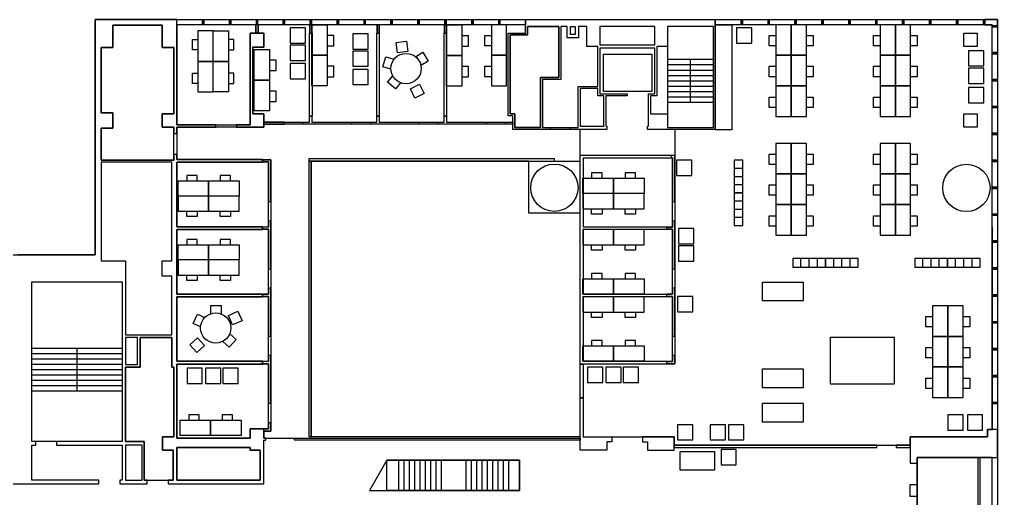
# Model space of a CAD drawing. Extents: x -199 to 9291, y -8332 to -2424.
# Drawn here: x 4863 to 9291, y -4594 to -2424 of the extents above; entities that cross this region are included whole.
import ezdxf

# ---------------------------------------------------------------- set-up
doc = ezdxf.new("R2010")
doc.units = 0
for name, color, linetype in [('0_VOID', 7, 'CONTINUOUS'), ('CHAIR', 142, 'CONTINUOUS'), ('ELEVATORS', 2, 'CONTINUOUS'), ('ENTRANCE', 30, 'CONTINUOUS'), ('FLOOR', 3, 'CONTINUOUS'), ('FURNITURE', 2, 'CONTINUOUS'), ('OFFICES', 1, 'CONTINUOUS'), ('STAIRS', 2, 'CONTINUOUS'), ('WALLS', 6, 'CONTINUOUS')]:
    doc.layers.add(name, color=color, linetype=linetype)

msp = doc.modelspace()

# ---------------------------------------------------------------- linework, layer by layer
at = {"layer": '0_VOID'}
for points in [[(5561.4, -2911.6), (5508.6, -2911.6), (5508.6, -2850.6), (5561.4, -2850.6), (5561.4, -2550.7), (5508.6, -2550.7), (5508.6, -2449.1), (5285.1, -2449.1), (5285.1, -2550.7), (5232.3, -2550.7), (5232.3, -2845.8), (5285.1, -2845.8), (5285.1, -2916.5), (5232.3, -2916.5), (5232.3, -3060.3), (5561.4, -3060.3), (5561.4, -3036), (5561.4, -2940)], [(7304.9, -2454.8), (7163.5, -2454.8), (7163.5, -2493.8), (7084.6, -2493.8), (7084.6, -2850.6), (7105, -2850.6), (7105, -2913.2), (7221.2, -2913.2), (7221.2, -2686.4), (7304.9, -2686.4)], [(7391.9, -2727.1), (7481.3, -2727.1), (7481.3, -2545.8), (7431.7, -2545.8), (7431.7, -2454.8), (7393.5, -2454.8), (7393.5, -2506.8), (7342.3, -2506.8), (7342.3, -2454.8), (7313.8, -2454.8), (7313.8, -2695.4), (7230.1, -2695.4), (7230.1, -2913.2), (7265.9, -2913.2), (7356.9, -2913.2), (7391.9, -2913.2)], [(7738.9, -2454.8), (7490.2, -2454.8), (7490.2, -2538.5), (7738.9, -2538.5)], [(8004.7, -2454.8), (7797.5, -2454.8), (7797.5, -2545.8), (7747.9, -2545.8), (7747.9, -2770.2), (7720.2, -2770.2), (7720.2, -2850.6), (7797.5, -2850.6), (7797.5, -2913.2), (8004.7, -2913.2)], [(7508.9, -2770.2), (7481.3, -2770.2), (7481.3, -2736), (7400.8, -2736), (7400.8, -2906.7), (7508.9, -2906.7)], [(5508.6, -3516.3), (5553.3, -3516.3), (5553.3, -3069.3), (5232.3, -3069.3), (5232.3, -3516.3), (5343.6, -3516.3), (5343.6, -3852.8), (5553.3, -3852.8), (5553.3, -3587), (5508.6, -3587)], [(7400.8, -3301.3), (7169.7, -3301.3), (7169.7, -3065.2), (6183.2, -3065.2), (6183.2, -4312.9), (7400.8, -4312.9), (7400.8, -4138.1), (7400.8, -4138.1), (7400.8, -3985.3)], [(5397.3, -3865), (5343.6, -3865), (5343.6, -3986.9), (5397.3, -3986.9)], [(5558.2, -4374.6), (5511.1, -4374.6), (5511.1, -4313.7), (5561.4, -4313.7), (5561.4, -3998.3), (5553.3, -3998.3), (5553.3, -3865), (5409.5, -3865), (5409.5, -3998.3), (5343.6, -3998.3), (5343.6, -4335.6), (5427.3, -4335.6), (5427.3, -4510.4), (5441.2, -4510.4), (5535.4, -4510.4), (5558.2, -4510.4)], [(5418.4, -4352.7), (5343.6, -4352.7), (5343.6, -4360), (5343.6, -4510.4), (5418.4, -4510.4)], [(5952.4, -4374.6), (5907.7, -4374.6), (5907.7, -4363.3), (5575.3, -4363.3), (5575.3, -4510.4), (5952.4, -4510.4)]]:
    msp.add_lwpolyline(points, close=True, dxfattribs=at)
at = {"layer": 'CHAIR'}
for points in [[(6157.5, -2530.6), (6157.5, -2461.4), (6088.3, -2461.4), (6088.3, -2530.6), (6157.5, -2530.6)], [(6157.5, -2530.6), (6157.5, -2461.4), (6088.3, -2461.4), (6088.3, -2530.6), (6157.5, -2530.6)], [(5646.2, -2561.5), (5646.2, -2514.5), (5670.4, -2514.5)], [(5833.1, -2561.5), (5833.1, -2514.5), (5808.8, -2514.5)], [(6256.1, -2542.9), (6286.4, -2542.9), (6286.4, -2495.9), (6256.1, -2495.9)], [(6441.3, -2557.5), (6441.3, -2488.3), (6372.1, -2488.3), (6372.1, -2557.5), (6441.3, -2557.5)], [(6441.3, -2557.5), (6441.3, -2488.3), (6372.1, -2488.3), (6372.1, -2557.5), (6441.3, -2557.5)], [(6621.4, -2568.9), (6574.8, -2574.9), (6568.8, -2528.3), (6615.4, -2522.3), (6621.4, -2568.9)], [(6865.7, -2544), (6896, -2544), (6896, -2497), (6865.7, -2497)], [(6999.4, -2542.9), (6969.1, -2542.9), (6969.1, -2495.9), (6999.4, -2495.9)], [(8287.1, -2542.9), (8256.8, -2542.9), (8256.8, -2495.9), (8287.1, -2495.9)], [(8425.5, -2495.9), (8455.8, -2495.9), (8455.8, -2542.9)], [(8759.1, -2542.9), (8728.8, -2542.9), (8728.8, -2495.9), (8759.1, -2495.9)], [(8897.5, -2495.9), (8927.8, -2495.9), (8927.8, -2542.9)], [(5670.4, -2561.5), (5646.2, -2561.5)], [(5808.8, -2561.5), (5833.1, -2561.5)], [(6157.5, -2608.9), (6157.5, -2539.7), (6088.3, -2539.7), (6088.3, -2608.9), (6157.5, -2608.9)], [(6157.5, -2608.9), (6157.5, -2539.7), (6088.3, -2539.7), (6088.3, -2608.9), (6157.5, -2608.9)], [(6441.3, -2635.8), (6441.3, -2566.6), (6372.1, -2566.6), (6372.1, -2635.8), (6441.3, -2635.8)], [(6441.3, -2635.8), (6441.3, -2566.6), (6372.1, -2566.6), (6372.1, -2635.8), (6441.3, -2635.8)], [(8455.8, -2542.9), (8425.5, -2542.9)], [(8927.8, -2542.9), (8897.5, -2542.9)], [(9228.5, -2634.3), (9228.5, -2565.1), (9159.3, -2565.1), (9159.3, -2634.3), (9228.5, -2634.3)], [(5994.4, -2655.4), (6024.7, -2655.4), (6024.7, -2608.4), (5994.4, -2608.4)], [(6544.5, -2648.6), (6508.6, -2638.1), (6521.8, -2593), (6558.9, -2603.8)], [(6656.2, -2592.4), (6689.6, -2572.4), (6713.8, -2612.6), (6680.5, -2632.6)], [(6157.5, -2691.8), (6157.5, -2622.6), (6088.3, -2622.6), (6088.3, -2691.8), (6157.5, -2691.8)], [(6157.5, -2691.8), (6157.5, -2622.6), (6088.3, -2622.6), (6088.3, -2691.8), (6157.5, -2691.8)], [(6256.1, -2682.8), (6286.4, -2682.8), (6286.4, -2635.8), (6256.1, -2635.8)], [(6441.3, -2718.7), (6441.3, -2649.5), (6372.1, -2649.5), (6372.1, -2718.7), (6441.3, -2718.7)], [(6441.3, -2718.7), (6441.3, -2649.5), (6372.1, -2649.5), (6372.1, -2718.7), (6441.3, -2718.7)], [(6865.7, -2683.9), (6896, -2683.9), (6896, -2636.9), (6865.7, -2636.9)], [(6999.4, -2682.8), (6969.1, -2682.8), (6969.1, -2635.8), (6999.4, -2635.8)], [(8287.1, -2682.8), (8256.8, -2682.8), (8256.8, -2635.8), (8287.1, -2635.8)], [(8425.5, -2635.8), (8455.8, -2635.8), (8455.8, -2682.8)], [(8759.1, -2682.8), (8728.8, -2682.8), (8728.8, -2635.8), (8759.1, -2635.8)], [(8897.5, -2635.8), (8927.8, -2635.8), (8927.8, -2682.8)], [(9228.5, -2712.9), (9228.5, -2643.7), (9159.3, -2643.7), (9159.3, -2712.9), (9228.5, -2712.9)], [(5646.2, -2713.5), (5646.2, -2666.5), (5670.4, -2666.5)], [(5833.1, -2713.5), (5833.1, -2666.5), (5808.8, -2666.5)], [(6588.7, -2710.1), (6565.2, -2738.2), (6529.2, -2708), (6553.2, -2679.4)], [(8455.8, -2682.8), (8425.5, -2682.8)], [(8927.8, -2682.8), (8897.5, -2682.8)], [(5670.4, -2713.5), (5646.2, -2713.5)], [(5808.8, -2713.5), (5833.1, -2713.5)], [(6632.5, -2737.4), (6674.6, -2716.5), (6695.5, -2758.6), (6653.4, -2779.5), (6632.5, -2737.4)], [(9228.5, -2801.3), (9228.5, -2732.1), (9159.3, -2732.1), (9159.3, -2801.3), (9228.5, -2801.3)], [(5994.4, -2795.3), (6024.7, -2795.3), (6024.7, -2748.3), (5994.4, -2748.3)], [(8287.1, -2822.7), (8256.8, -2822.7), (8256.8, -2775.7), (8287.1, -2775.7)], [(8425.5, -2775.7), (8455.8, -2775.7), (8455.8, -2822.7)], [(8759.1, -2822.7), (8728.8, -2822.7), (8728.8, -2775.7), (8759.1, -2775.7)], [(8897.5, -2775.7), (8927.8, -2775.7), (8927.8, -2822.7)], [(8455.8, -2822.7), (8425.5, -2822.7)], [(8927.8, -2822.7), (8897.5, -2822.7)], [(8287.1, -3080.3), (8256.8, -3080.3), (8256.8, -3033.3), (8287.1, -3033.3)], [(8425.5, -3033.3), (8455.8, -3033.3), (8455.8, -3080.3)], [(8759.1, -3080.3), (8728.8, -3080.3), (8728.8, -3033.3), (8759.1, -3033.3)], [(8897.5, -3033.3), (8927.8, -3033.3), (8927.8, -3080.3)], [(8455.8, -3080.3), (8425.5, -3080.3)], [(8927.8, -3080.3), (8897.5, -3080.3)], [(5667.1, -3129.9), (5620.1, -3129.9), (5620.1, -3154.2)], [(5667.1, -3154.2), (5667.1, -3129.9)], [(5819, -3129.9), (5772, -3129.9), (5772, -3154.2)], [(5819, -3154.2), (5819, -3129.9)], [(7500.3, -3118.7), (7453.3, -3118.7), (7453.3, -3143)], [(7500.3, -3143), (7500.3, -3118.7)], [(7652.3, -3118.7), (7605.3, -3118.7), (7605.3, -3143)], [(7652.3, -3143), (7652.3, -3118.7)], [(8287.1, -3220.2), (8256.8, -3220.2), (8256.8, -3173.2), (8287.1, -3173.2)], [(8425.5, -3173.2), (8455.8, -3173.2), (8455.8, -3220.2)], [(8759.1, -3220.2), (8728.8, -3220.2), (8728.8, -3173.2), (8759.1, -3173.2)], [(8897.5, -3173.2), (8927.8, -3173.2), (8927.8, -3220.2)], [(8455.8, -3220.2), (8425.5, -3220.2)], [(8927.8, -3220.2), (8897.5, -3220.2)], [(5667.1, -3316.9), (5620.1, -3316.9), (5620.1, -3292.6)], [(5667.1, -3292.6), (5667.1, -3316.9)], [(5819, -3316.9), (5772, -3316.9), (5772, -3292.6)], [(5819, -3292.6), (5819, -3316.9)], [(7500.3, -3305.7), (7453.3, -3305.7), (7453.3, -3281.4)], [(7500.3, -3281.4), (7500.3, -3305.7)], [(7652.3, -3305.7), (7605.3, -3305.7), (7605.3, -3281.4)], [(7652.3, -3281.4), (7652.3, -3305.7)], [(8287.1, -3360.1), (8256.8, -3360.1), (8256.8, -3313.1), (8287.1, -3313.1)], [(8425.5, -3313.1), (8455.8, -3313.1), (8455.8, -3360.1)], [(8759.1, -3360.1), (8728.8, -3360.1), (8728.8, -3313.1), (8759.1, -3313.1)], [(8897.5, -3313.1), (8927.8, -3313.1), (8927.8, -3360.1)], [(8455.8, -3360.1), (8425.5, -3360.1)], [(8927.8, -3360.1), (8897.5, -3360.1)], [(5667.1, -3419.7), (5620.1, -3419.7), (5620.1, -3443.9)], [(5667.1, -3443.9), (5667.1, -3419.7)], [(5819, -3419.7), (5772, -3419.7), (5772, -3443.9)], [(5819, -3443.9), (5819, -3419.7)], [(7500.3, -3468.4), (7453.3, -3468.4), (7453.3, -3444.1)], [(7500.3, -3444.1), (7500.3, -3468.4)], [(7652.3, -3468.4), (7605.3, -3468.4), (7605.3, -3444.1)], [(7652.3, -3444.1), (7652.3, -3468.4)], [(5667.1, -3606.6), (5620.1, -3606.6), (5620.1, -3582.3)], [(5667.1, -3582.3), (5667.1, -3606.6)], [(5819, -3606.6), (5772, -3606.6), (5772, -3582.3)], [(5819, -3582.3), (5819, -3606.6)], [(7500.3, -3574), (7453.3, -3574), (7453.3, -3598.3)], [(7500.3, -3598.3), (7500.3, -3574)], [(7652.3, -3574), (7605.3, -3574), (7605.3, -3598.3)], [(7652.3, -3598.3), (7652.3, -3574)], [(5729.6, -3756.2), (5729.6, -3718.8), (5776.6, -3718.8), (5776.6, -3757.5)], [(5682.9, -3815.9), (5649.4, -3801.2), (5668.3, -3758.1), (5702.5, -3773.1)], [(5827.7, -3807.7), (5808.8, -3764.6), (5851.9, -3745.8), (5870.7, -3788.8), (5827.7, -3807.7)], [(7500.3, -3773.2), (7453.3, -3773.2), (7453.3, -3748.9)], [(7500.3, -3748.9), (7500.3, -3773.2)], [(7652.3, -3773.2), (7605.3, -3773.2), (7605.3, -3748.9)], [(7652.3, -3748.9), (7652.3, -3773.2)], [(8996.8, -3816.2), (8966.5, -3816.2), (8966.5, -3769.2), (8996.8, -3769.2)], [(9135.2, -3769.2), (9165.5, -3769.2), (9165.5, -3816.2)], [(5814.8, -3847.7), (5843.4, -3874.1), (5811.6, -3908.6), (5783, -3882.3)], [(9165.5, -3816.2), (9135.2, -3816.2)], [(5669.1, -3865.5), (5700.9, -3900.1), (5666.3, -3931.9), (5634.5, -3897.4), (5669.1, -3865.5)], [(7500.3, -3878), (7453.3, -3878), (7453.3, -3902.3)], [(7500.3, -3902.3), (7500.3, -3878)], [(7652.3, -3878), (7605.3, -3878), (7605.3, -3902.3)], [(7652.3, -3902.3), (7652.3, -3878)], [(8996.8, -3956.1), (8966.5, -3956.1), (8966.5, -3909.1), (8996.8, -3909.1)], [(9135.2, -3909.1), (9165.5, -3909.1), (9165.5, -3956.1)], [(9165.5, -3956.1), (9135.2, -3956.1)], [(5690.6, -4073.1), (5690.6, -4003.9), (5621.4, -4003.9), (5621.4, -4073.1), (5690.6, -4073.1)], [(5774.1, -4073.1), (5774.1, -4003.9), (5704.9, -4003.9), (5704.9, -4073.1), (5774.1, -4073.1)], [(5852.8, -4073.1), (5852.8, -4003.9), (5783.6, -4003.9), (5783.6, -4073.1), (5852.8, -4073.1)], [(8996.8, -4096.1), (8966.5, -4096.1), (8966.5, -4049.1), (8996.8, -4049.1)], [(9135.2, -4049.1), (9165.5, -4049.1), (9165.5, -4096.1)], [(9165.5, -4096.1), (9135.2, -4096.1)], [(5676.1, -4215), (5629.1, -4215), (5629.1, -4239.2)], [(5676.1, -4239.2), (5676.1, -4215)], [(5828, -4215), (5781, -4215), (5781, -4239.2)], [(5828, -4239.2), (5828, -4215)]]:
    msp.add_lwpolyline(points, dxfattribs=at)
at = {"layer": 'ELEVATORS'}
msp.add_lwpolyline([(7507.1, -2581.4), (7725.9, -2581.4), (7725.9, -2749.7), (7507.1, -2749.7)], close=True, dxfattribs=at)
at = {"layer": 'ENTRANCE'}
for points in [[(6526.2, -4420.2), (7126.9, -4420.2), (7126.9, -4557.5), (6526.2, -4557.5)], [(8927.3, -4408), (9210.1, -4408), (9210.1, -5092.3), (8927.3, -5092.3)]]:
    msp.add_lwpolyline(points, close=True, dxfattribs=at)
at = {"layer": 'FLOOR'}
msp.add_lwpolyline([(-198.9, -3331.8), (4799.9, -3331.8), (4799.9, -3489.5), (5206.3, -3489.5), (5206.3, -2423.9), (9290.6, -2423.9), (9290.6, -8215.1), (5206.3, -8215.1), (5206.3, -7820.1), (4799.9, -7820.1), (4799.9, -8332.2), (-198.9, -8332.2)], close=True, dxfattribs=at)
at = {"layer": 'FURNITURE'}
for points in [[(5670.4, -2613.6), (5739.6, -2613.6), (5739.6, -2475.2), (5670.4, -2475.2), (5670.4, -2613.6)], [(5670.4, -2613.6), (5739.6, -2613.6), (5739.6, -2475.2), (5670.4, -2475.2), (5670.4, -2613.6)], [(5808.8, -2613.6), (5739.6, -2613.6), (5739.6, -2475.2), (5808.8, -2475.2), (5808.8, -2613.6)], [(5808.8, -2613.6), (5739.6, -2613.6), (5739.6, -2475.2), (5808.8, -2475.2), (5808.8, -2613.6)], [(6186.9, -2447.5), (6256.1, -2447.5), (6256.1, -2585.9), (6186.9, -2585.9), (6186.9, -2447.5)], [(6186.9, -2447.5), (6256.1, -2447.5), (6256.1, -2585.9), (6186.9, -2585.9), (6186.9, -2447.5)], [(6796.5, -2448.5), (6865.7, -2448.5), (6865.7, -2587), (6796.5, -2587), (6796.5, -2448.5)], [(6796.5, -2448.5), (6865.7, -2448.5), (6865.7, -2587), (6796.5, -2587), (6796.5, -2448.5)], [(7068.6, -2447.5), (6999.4, -2447.5), (6999.4, -2585.9), (7068.6, -2585.9), (7068.6, -2447.5)], [(7068.6, -2447.5), (6999.4, -2447.5), (6999.4, -2585.9), (7068.6, -2585.9), (7068.6, -2447.5)], [(8179.1, -2530.8), (8179.1, -2461.6), (8109.9, -2461.6), (8109.9, -2530.8), (8179.1, -2530.8)], [(8356.3, -2447.5), (8287.1, -2447.5), (8287.1, -2585.9), (8356.3, -2585.9), (8356.3, -2447.5)], [(8356.3, -2447.5), (8287.1, -2447.5), (8287.1, -2585.9), (8356.3, -2585.9), (8356.3, -2447.5)], [(8425.5, -2447.5), (8356.3, -2447.5), (8356.3, -2585.9), (8425.5, -2585.9), (8425.5, -2447.5)], [(8425.5, -2447.5), (8356.3, -2447.5), (8356.3, -2585.9), (8425.5, -2585.9), (8425.5, -2447.5)], [(8828.3, -2447.5), (8759.1, -2447.5), (8759.1, -2585.9), (8828.3, -2585.9), (8828.3, -2447.5)], [(8828.3, -2447.5), (8759.1, -2447.5), (8759.1, -2585.9), (8828.3, -2585.9), (8828.3, -2447.5)], [(8897.5, -2447.5), (8828.3, -2447.5), (8828.3, -2585.9), (8897.5, -2585.9), (8897.5, -2447.5)], [(8897.5, -2447.5), (8828.3, -2447.5), (8828.3, -2585.9), (8897.5, -2585.9), (8897.5, -2447.5)], [(5925.2, -2559.9), (5994.4, -2559.9), (5994.4, -2698.4), (5925.2, -2698.4), (5925.2, -2559.9)], [(5925.2, -2559.9), (5994.4, -2559.9), (5994.4, -2698.4), (5925.2, -2698.4), (5925.2, -2559.9)], [(6186.9, -2585.9), (6256.1, -2585.9), (6256.1, -2724.3), (6186.9, -2724.3), (6186.9, -2585.9)], [(6186.9, -2585.9), (6256.1, -2585.9), (6256.1, -2724.3), (6186.9, -2724.3), (6186.9, -2585.9)], [(6796.5, -2587), (6865.7, -2587), (6865.7, -2725.4), (6796.5, -2725.4), (6796.5, -2587)], [(6796.5, -2587), (6865.7, -2587), (6865.7, -2725.4), (6796.5, -2725.4), (6796.5, -2587)], [(7068.6, -2585.9), (6999.4, -2585.9), (6999.4, -2724.3), (7068.6, -2724.3), (7068.6, -2585.9)], [(7068.6, -2585.9), (6999.4, -2585.9), (6999.4, -2724.3), (7068.6, -2724.3), (7068.6, -2585.9)], [(8356.3, -2585.9), (8287.1, -2585.9), (8287.1, -2724.3), (8356.3, -2724.3), (8356.3, -2585.9)], [(8356.3, -2585.9), (8287.1, -2585.9), (8287.1, -2724.3), (8356.3, -2724.3), (8356.3, -2585.9)], [(8425.5, -2585.9), (8356.3, -2585.9), (8356.3, -2724.3), (8425.5, -2724.3), (8425.5, -2585.9)], [(8425.5, -2585.9), (8356.3, -2585.9), (8356.3, -2724.3), (8425.5, -2724.3), (8425.5, -2585.9)], [(8828.3, -2585.9), (8759.1, -2585.9), (8759.1, -2724.3), (8828.3, -2724.3), (8828.3, -2585.9)], [(8828.3, -2585.9), (8759.1, -2585.9), (8759.1, -2724.3), (8828.3, -2724.3), (8828.3, -2585.9)], [(8897.5, -2585.9), (8828.3, -2585.9), (8828.3, -2724.3), (8897.5, -2724.3), (8897.5, -2585.9)], [(8897.5, -2585.9), (8828.3, -2585.9), (8828.3, -2724.3), (8897.5, -2724.3), (8897.5, -2585.9)], [(5670.4, -2752), (5739.6, -2752), (5739.6, -2613.6), (5670.4, -2613.6), (5670.4, -2752)], [(5670.4, -2752), (5739.6, -2752), (5739.6, -2613.6), (5670.4, -2613.6), (5670.4, -2752)], [(5808.8, -2752), (5739.6, -2752), (5739.6, -2613.6), (5808.8, -2613.6), (5808.8, -2752)], [(5808.8, -2752), (5739.6, -2752), (5739.6, -2613.6), (5808.8, -2613.6), (5808.8, -2752)], [(5925.2, -2698.4), (5994.4, -2698.4), (5994.4, -2836.8), (5925.2, -2836.8), (5925.2, -2698.4)], [(5925.2, -2698.4), (5994.4, -2698.4), (5994.4, -2836.8), (5925.2, -2836.8), (5925.2, -2698.4)], [(8356.3, -2724.3), (8287.1, -2724.3), (8287.1, -2862.7), (8356.3, -2862.7), (8356.3, -2724.3)], [(8356.3, -2724.3), (8287.1, -2724.3), (8287.1, -2862.7), (8356.3, -2862.7), (8356.3, -2724.3)], [(8425.5, -2724.3), (8356.3, -2724.3), (8356.3, -2862.7), (8425.5, -2862.7), (8425.5, -2724.3)], [(8425.5, -2724.3), (8356.3, -2724.3), (8356.3, -2862.7), (8425.5, -2862.7), (8425.5, -2724.3)], [(8828.3, -2724.3), (8759.1, -2724.3), (8759.1, -2862.7), (8828.3, -2862.7), (8828.3, -2724.3)], [(8828.3, -2724.3), (8759.1, -2724.3), (8759.1, -2862.7), (8828.3, -2862.7), (8828.3, -2724.3)], [(8897.5, -2724.3), (8828.3, -2724.3), (8828.3, -2862.7), (8897.5, -2862.7), (8897.5, -2724.3)], [(8897.5, -2724.3), (8828.3, -2724.3), (8828.3, -2862.7), (8897.5, -2862.7), (8897.5, -2724.3)], [(8356.3, -2984.8), (8287.1, -2984.8), (8287.1, -3123.3), (8356.3, -3123.3), (8356.3, -2984.8)], [(8356.3, -2984.8), (8287.1, -2984.8), (8287.1, -3123.3), (8356.3, -3123.3), (8356.3, -2984.8)], [(8425.5, -2984.8), (8356.3, -2984.8), (8356.3, -3123.3), (8425.5, -3123.3), (8425.5, -2984.8)], [(8425.5, -2984.8), (8356.3, -2984.8), (8356.3, -3123.3), (8425.5, -3123.3), (8425.5, -2984.8)], [(8828.3, -2984.8), (8759.1, -2984.8), (8759.1, -3123.3), (8828.3, -3123.3), (8828.3, -2984.8)], [(8828.3, -2984.8), (8759.1, -2984.8), (8759.1, -3123.3), (8828.3, -3123.3), (8828.3, -2984.8)], [(8897.5, -2984.8), (8828.3, -2984.8), (8828.3, -3123.3), (8897.5, -3123.3), (8897.5, -2984.8)], [(8897.5, -2984.8), (8828.3, -2984.8), (8828.3, -3123.3), (8897.5, -3123.3), (8897.5, -2984.8)], [(7906.7, -3130.3), (7906.7, -3061.1), (7837.5, -3061.1), (7837.5, -3130.3), (7906.7, -3130.3)], [(8098.6, -3060.3), (8098.6, -3208.6), (8138.2, -3208.6), (8138.2, -3060.3), (8098.6, -3060.3)], [(8098.6, -3097.4), (8138.2, -3097.4)], [(8098.6, -3097.4), (8138.2, -3097.4)], [(7552.4, -3143), (7552.4, -3212.2), (7414, -3212.2), (7414, -3143), (7552.4, -3143)], [(7552.4, -3143), (7552.4, -3212.2), (7414, -3212.2), (7414, -3143), (7552.4, -3143)], [(7690.8, -3143), (7690.8, -3212.2), (7552.4, -3212.2), (7552.4, -3143), (7690.8, -3143)], [(7690.8, -3143), (7690.8, -3212.2), (7552.4, -3212.2), (7552.4, -3143), (7690.8, -3143)], [(8098.6, -3134.4), (8138.2, -3134.4)], [(8098.6, -3134.4), (8138.2, -3134.4)], [(8356.3, -3123.3), (8287.1, -3123.3), (8287.1, -3261.7), (8356.3, -3261.7), (8356.3, -3123.3)], [(8356.3, -3123.3), (8287.1, -3123.3), (8287.1, -3261.7), (8356.3, -3261.7), (8356.3, -3123.3)], [(8425.5, -3123.3), (8356.3, -3123.3), (8356.3, -3261.7), (8425.5, -3261.7), (8425.5, -3123.3)], [(8425.5, -3123.3), (8356.3, -3123.3), (8356.3, -3261.7), (8425.5, -3261.7), (8425.5, -3123.3)], [(8828.3, -3123.3), (8759.1, -3123.3), (8759.1, -3261.7), (8828.3, -3261.7), (8828.3, -3123.3)], [(8828.3, -3123.3), (8759.1, -3123.3), (8759.1, -3261.7), (8828.3, -3261.7), (8828.3, -3123.3)], [(8897.5, -3123.3), (8828.3, -3123.3), (8828.3, -3261.7), (8897.5, -3261.7), (8897.5, -3123.3)], [(8897.5, -3123.3), (8828.3, -3123.3), (8828.3, -3261.7), (8897.5, -3261.7), (8897.5, -3123.3)], [(5719.2, -3154.2), (5719.2, -3223.4), (5580.7, -3223.4), (5580.7, -3154.2), (5719.2, -3154.2)], [(5719.2, -3154.2), (5719.2, -3223.4), (5580.7, -3223.4), (5580.7, -3154.2), (5719.2, -3154.2)], [(5857.6, -3154.2), (5857.6, -3223.4), (5719.2, -3223.4), (5719.2, -3154.2), (5857.6, -3154.2)], [(5857.6, -3154.2), (5857.6, -3223.4), (5719.2, -3223.4), (5719.2, -3154.2), (5857.6, -3154.2)], [(8098.6, -3171.5), (8138.2, -3171.5)], [(8098.6, -3171.5), (8138.2, -3171.5)], [(5719.2, -3292.6), (5719.2, -3223.4), (5580.7, -3223.4), (5580.7, -3292.6), (5719.2, -3292.6)], [(5719.2, -3292.6), (5719.2, -3223.4), (5580.7, -3223.4), (5580.7, -3292.6), (5719.2, -3292.6)], [(5857.6, -3292.6), (5857.6, -3223.4), (5719.2, -3223.4), (5719.2, -3292.6), (5857.6, -3292.6)], [(5857.6, -3292.6), (5857.6, -3223.4), (5719.2, -3223.4), (5719.2, -3292.6), (5857.6, -3292.6)], [(7552.4, -3281.4), (7552.4, -3212.2), (7414, -3212.2), (7414, -3281.4), (7552.4, -3281.4)], [(7552.4, -3281.4), (7552.4, -3212.2), (7414, -3212.2), (7414, -3281.4), (7552.4, -3281.4)], [(7690.8, -3281.4), (7690.8, -3212.2), (7552.4, -3212.2), (7552.4, -3281.4), (7690.8, -3281.4)], [(7690.8, -3281.4), (7690.8, -3212.2), (7552.4, -3212.2), (7552.4, -3281.4), (7690.8, -3281.4)], [(8098.6, -3208.6), (8098.6, -3356.9), (8138.2, -3356.9), (8138.2, -3208.6), (8098.6, -3208.6)], [(8098.6, -3245.6), (8138.2, -3245.6)], [(8098.6, -3245.6), (8138.2, -3245.6)], [(8356.3, -3261.7), (8287.1, -3261.7), (8287.1, -3400.1), (8356.3, -3400.1), (8356.3, -3261.7)], [(8356.3, -3261.7), (8287.1, -3261.7), (8287.1, -3400.1), (8356.3, -3400.1), (8356.3, -3261.7)], [(8425.5, -3261.7), (8356.3, -3261.7), (8356.3, -3400.1), (8425.5, -3400.1), (8425.5, -3261.7)], [(8425.5, -3261.7), (8356.3, -3261.7), (8356.3, -3400.1), (8425.5, -3400.1), (8425.5, -3261.7)], [(8828.3, -3261.7), (8759.1, -3261.7), (8759.1, -3400.1), (8828.3, -3400.1), (8828.3, -3261.7)], [(8828.3, -3261.7), (8759.1, -3261.7), (8759.1, -3400.1), (8828.3, -3400.1), (8828.3, -3261.7)], [(8897.5, -3261.7), (8828.3, -3261.7), (8828.3, -3400.1), (8897.5, -3400.1), (8897.5, -3261.7)], [(8897.5, -3261.7), (8828.3, -3261.7), (8828.3, -3400.1), (8897.5, -3400.1), (8897.5, -3261.7)], [(8098.6, -3282.7), (8138.2, -3282.7)], [(8098.6, -3282.7), (8138.2, -3282.7)], [(8098.6, -3319.8), (8138.2, -3319.8)], [(8098.6, -3319.8), (8138.2, -3319.8)], [(7552.4, -3444.1), (7552.4, -3374.9), (7414, -3374.9), (7414, -3444.1), (7552.4, -3444.1)], [(7552.4, -3444.1), (7552.4, -3374.9), (7414, -3374.9), (7414, -3444.1), (7552.4, -3444.1)], [(7690.8, -3444.1), (7690.8, -3374.9), (7552.4, -3374.9), (7552.4, -3444.1), (7690.8, -3444.1)], [(7690.8, -3444.1), (7690.8, -3374.9), (7552.4, -3374.9), (7552.4, -3444.1), (7690.8, -3444.1)], [(7916.5, -3439.9), (7916.5, -3370.7), (7847.3, -3370.7), (7847.3, -3439.9), (7916.5, -3439.9)], [(7916.5, -3439.9), (7916.5, -3370.7), (7847.3, -3370.7), (7847.3, -3439.9), (7916.5, -3439.9)], [(5719.2, -3443.9), (5719.2, -3513.1), (5580.7, -3513.1), (5580.7, -3443.9), (5719.2, -3443.9)], [(5719.2, -3443.9), (5719.2, -3513.1), (5580.7, -3513.1), (5580.7, -3443.9), (5719.2, -3443.9)], [(5857.6, -3443.9), (5857.6, -3513.1), (5719.2, -3513.1), (5719.2, -3443.9), (5857.6, -3443.9)], [(5857.6, -3443.9), (5857.6, -3513.1), (5719.2, -3513.1), (5719.2, -3443.9), (5857.6, -3443.9)], [(7916.5, -3518.2), (7916.5, -3449), (7847.3, -3449), (7847.3, -3518.2), (7916.5, -3518.2)], [(5719.2, -3582.3), (5719.2, -3513.1), (5580.7, -3513.1), (5580.7, -3582.3), (5719.2, -3582.3)], [(5719.2, -3582.3), (5719.2, -3513.1), (5580.7, -3513.1), (5580.7, -3582.3), (5719.2, -3582.3)], [(5857.6, -3582.3), (5857.6, -3513.1), (5719.2, -3513.1), (5719.2, -3582.3), (5857.6, -3582.3)], [(5857.6, -3582.3), (5857.6, -3513.1), (5719.2, -3513.1), (5719.2, -3582.3), (5857.6, -3582.3)], [(8364, -3546.3), (8512.3, -3546.3), (8512.3, -3506.8), (8364, -3506.8), (8364, -3546.3)], [(8401.1, -3546.3), (8401.1, -3506.8)], [(8401.1, -3546.3), (8401.1, -3506.8)], [(8438.2, -3546.3), (8438.2, -3506.8)], [(8438.2, -3546.3), (8438.2, -3506.8)], [(8475.2, -3546.3), (8475.2, -3506.8)], [(8475.2, -3546.3), (8475.2, -3506.8)], [(8512.3, -3546.3), (8660.6, -3546.3), (8660.6, -3506.8), (8512.3, -3506.8), (8512.3, -3546.3)], [(8549.4, -3546.3), (8549.4, -3506.8)], [(8549.4, -3546.3), (8549.4, -3506.8)], [(8586.4, -3546.3), (8586.4, -3506.8)], [(8586.4, -3546.3), (8586.4, -3506.8)], [(8623.5, -3546.3), (8623.5, -3506.8)], [(8623.5, -3546.3), (8623.5, -3506.8)], [(8915.9, -3546.3), (9064.1, -3546.3), (9064.1, -3506.8), (8915.9, -3506.8), (8915.9, -3546.3)], [(8952.9, -3546.3), (8952.9, -3506.8)], [(8952.9, -3546.3), (8952.9, -3506.8)], [(8990, -3546.3), (8990, -3506.8)], [(8990, -3546.3), (8990, -3506.8)], [(9027.1, -3546.3), (9027.1, -3506.8)], [(9027.1, -3546.3), (9027.1, -3506.8)], [(9064.1, -3546.3), (9212.4, -3546.3), (9212.4, -3506.8), (9064.1, -3506.8), (9064.1, -3546.3)], [(9101.2, -3546.3), (9101.2, -3506.8)], [(9101.2, -3546.3), (9101.2, -3506.8)], [(9138.3, -3546.3), (9138.3, -3506.8)], [(9138.3, -3546.3), (9138.3, -3506.8)], [(9175.4, -3546.3), (9175.4, -3506.8)], [(9175.4, -3546.3), (9175.4, -3506.8)], [(7552.4, -3598.3), (7552.4, -3667.5), (7414, -3667.5), (7414, -3598.3), (7552.4, -3598.3)], [(7552.4, -3598.3), (7552.4, -3667.5), (7414, -3667.5), (7414, -3598.3), (7552.4, -3598.3)], [(7690.8, -3598.3), (7690.8, -3667.5), (7552.4, -3667.5), (7552.4, -3598.3), (7690.8, -3598.3)], [(7690.8, -3598.3), (7690.8, -3667.5), (7552.4, -3667.5), (7552.4, -3598.3), (7690.8, -3598.3)], [(7552.4, -3748.9), (7552.4, -3679.7), (7414, -3679.7), (7414, -3748.9), (7552.4, -3748.9)], [(7552.4, -3748.9), (7552.4, -3679.7), (7414, -3679.7), (7414, -3748.9), (7552.4, -3748.9)], [(7690.8, -3748.9), (7690.8, -3679.7), (7552.4, -3679.7), (7552.4, -3748.9), (7690.8, -3748.9)], [(7690.8, -3748.9), (7690.8, -3679.7), (7552.4, -3679.7), (7552.4, -3748.9), (7690.8, -3748.9)], [(7911.6, -3748.4), (7911.6, -3679.2), (7842.4, -3679.2), (7842.4, -3748.4), (7911.6, -3748.4)], [(7911.6, -3748.4), (7911.6, -3679.2), (7842.4, -3679.2), (7842.4, -3748.4), (7911.6, -3748.4)], [(9066, -3720.8), (8996.8, -3720.8), (8996.8, -3859.2), (9066, -3859.2), (9066, -3720.8)], [(9066, -3720.8), (8996.8, -3720.8), (8996.8, -3859.2), (9066, -3859.2), (9066, -3720.8)], [(9135.2, -3720.8), (9066, -3720.8), (9066, -3859.2), (9135.2, -3859.2), (9135.2, -3720.8)], [(9135.2, -3720.8), (9066, -3720.8), (9066, -3859.2), (9135.2, -3859.2), (9135.2, -3720.8)], [(9066, -3859.2), (8996.8, -3859.2), (8996.8, -3997.6), (9066, -3997.6), (9066, -3859.2)], [(9066, -3859.2), (8996.8, -3859.2), (8996.8, -3997.6), (9066, -3997.6), (9066, -3859.2)], [(9135.2, -3859.2), (9066, -3859.2), (9066, -3997.6), (9135.2, -3997.6), (9135.2, -3859.2)], [(9135.2, -3859.2), (9066, -3859.2), (9066, -3997.6), (9135.2, -3997.6), (9135.2, -3859.2)], [(7552.4, -3902.3), (7552.4, -3971.5), (7414, -3971.5), (7414, -3902.3), (7552.4, -3902.3)], [(7552.4, -3902.3), (7552.4, -3971.5), (7414, -3971.5), (7414, -3902.3), (7552.4, -3902.3)], [(7690.8, -3902.3), (7690.8, -3971.5), (7552.4, -3971.5), (7552.4, -3902.3), (7690.8, -3902.3)], [(7690.8, -3902.3), (7690.8, -3971.5), (7552.4, -3971.5), (7552.4, -3902.3), (7690.8, -3902.3)], [(7503.8, -4068.2), (7503.8, -3999), (7434.6, -3999), (7434.6, -4068.2), (7503.8, -4068.2)], [(7587.3, -4068.2), (7587.3, -3999), (7518.1, -3999), (7518.1, -4068.2), (7587.3, -4068.2)], [(7665.9, -4068.2), (7665.9, -3999), (7596.7, -3999), (7596.7, -4068.2), (7665.9, -4068.2)], [(9066, -3997.6), (8996.8, -3997.6), (8996.8, -4136), (9066, -4136), (9066, -3997.6)], [(9066, -3997.6), (8996.8, -3997.6), (8996.8, -4136), (9066, -4136), (9066, -3997.6)], [(9135.2, -3997.6), (9066, -3997.6), (9066, -4136), (9135.2, -4136), (9135.2, -3997.6)], [(9135.2, -3997.6), (9066, -3997.6), (9066, -4136), (9135.2, -4136), (9135.2, -3997.6)], [(5728.2, -4239.2), (5728.2, -4308.4), (5589.7, -4308.4), (5589.7, -4239.2), (5728.2, -4239.2)], [(5728.2, -4239.2), (5728.2, -4308.4), (5589.7, -4308.4), (5589.7, -4239.2), (5728.2, -4239.2)], [(5866.6, -4239.2), (5866.6, -4308.4), (5728.2, -4308.4), (5728.2, -4239.2), (5866.6, -4239.2)], [(5866.6, -4239.2), (5866.6, -4308.4), (5728.2, -4308.4), (5728.2, -4239.2), (5866.6, -4239.2)], [(9135.2, -4284.3), (9135.2, -4215.1), (9066, -4215.1), (9066, -4284.3), (9135.2, -4284.3)], [(9223.6, -4284.3), (9223.6, -4215.1), (9154.4, -4215.1), (9154.4, -4284.3), (9223.6, -4284.3)], [(7911.6, -4328.5), (7911.6, -4259.3), (7842.4, -4259.3), (7842.4, -4328.5), (7911.6, -4328.5)], [(8059, -4328.5), (8059, -4259.3), (7989.8, -4259.3), (7989.8, -4328.5), (8059, -4328.5)], [(8142.6, -4328.5), (8142.6, -4259.3), (8073.4, -4259.3), (8073.4, -4328.5), (8142.6, -4328.5)], [(8108.2, -4441.4), (8108.2, -4372.2), (8039, -4372.2), (8039, -4441.4), (8108.2, -4441.4)]]:
    msp.add_lwpolyline(points, dxfattribs=at)
for points in [[(8012.9, -2447.5), (8087.3, -2447.5), (8087.3, -2923.7), (8012.9, -2923.7)], [(8425.5, -2447.5), (8287.1, -2447.5), (8287.1, -2862.7), (8425.5, -2862.7)], [(8897.5, -2447.5), (8759.1, -2447.5), (8759.1, -2862.7), (8897.5, -2862.7)], [(8425.5, -2984.8), (8287.1, -2984.8), (8287.1, -3400.1), (8425.5, -3400.1)], [(8897.5, -2984.8), (8759.1, -2984.8), (8759.1, -3400.1), (8897.5, -3400.1)], [(8227.6, -3613), (8410.7, -3613), (8410.7, -3698.6), (8227.6, -3698.6)], [(9135.2, -3720.8), (8996.8, -3720.8), (8996.8, -4136), (9135.2, -4136)], [(8535.4, -3862.2), (8823.7, -3862.2), (8823.7, -4076.3), (8535.4, -4076.3)], [(8227.6, -4006.2), (8410.7, -4006.2), (8410.7, -4091.9), (8227.6, -4091.9)], [(8227.6, -4162), (8410.7, -4162), (8410.7, -4247.7), (8227.6, -4247.7)], [(7853.5, -4380.1), (8009.4, -4380.1), (8009.4, -4465.7), (7853.5, -4465.7)]]:
    msp.add_lwpolyline(points, close=True, dxfattribs=at)
for centre in [(6613.1, -2645.9), (5751.4, -3821.3)]:
    msp.add_circle(centre, 68.7, dxfattribs=at)
at = {"layer": 'OFFICES'}
for points in [[(5575.3, -2447.5), (5575.3, -2900.2), (5907.7, -2900.2), (5907.7, -2484.9), (5933.3, -2484.9), (5933.3, -2447.5)], [(6175.9, -2484.9), (6177.1, -2484.9), (6177.1, -2447.5), (6062.9, -2447.5), (6062.9, -2447.5), (6057.3, -2447.5), (6057.3, -2447.5), (5943.1, -2447.5), (5943.1, -2484.9), (5968.7, -2484.9), (5968.7, -2548.3), (5919.1, -2548.3), (5919.1, -2850.6), (5968.7, -2850.6), (5968.7, -2888.4), (6061.3, -2888.4), (6176.7, -2888.4), (6176.7, -2861.2), (6175.9, -2861.2)], [(6480.7, -2484.9), (6481.9, -2484.9), (6481.9, -2447.5), (6428.7, -2447.5), (6428.7, -2447.5), (6423, -2447.5), (6423, -2447.5), (6306.8, -2447.5), (6306.8, -2447.5), (6301.1, -2447.5), (6301.1, -2447.5), (6186.9, -2447.5), (6186.9, -2484.9), (6187.3, -2484.9), (6187.3, -2861.2), (6186.5, -2861.2), (6186.5, -2888.4), (6481.5, -2888.4), (6481.5, -2861.2), (6480.7, -2861.2)], [(6785.5, -2484.9), (6786.7, -2484.9), (6786.7, -2447.5), (6672.5, -2447.5), (6672.5, -2447.5), (6666.9, -2447.5), (6666.9, -2447.5), (6550.6, -2447.5), (6550.6, -2447.5), (6544.9, -2447.5), (6544.9, -2447.5), (6491.7, -2447.5), (6491.7, -2484.9), (6492.1, -2484.9), (6492.1, -2861.2), (6491.3, -2861.2), (6491.3, -2888.4), (6786.3, -2888.4), (6786.3, -2861.2), (6785.5, -2861.2)], [(7075.7, -2484.9), (7154.5, -2484.9), (7154.5, -2447.5), (7038.3, -2447.5), (7038.3, -2447.5), (7032.6, -2447.5), (7032.6, -2447.5), (6916.4, -2447.5), (6916.4, -2447.5), (6910.7, -2447.5), (6910.7, -2447.5), (6796.5, -2447.5), (6796.5, -2484.9), (6796.9, -2484.9), (6796.9, -2861.2), (6796.1, -2861.2), (6796.1, -2888.4), (7096, -2888.4), (7096, -2859.6), (7075.7, -2859.6)], [(7415.4, -4313.7), (7827.5, -4313.7), (7827.5, -4352.3), (8894.7, -4352.3), (8894.7, -4313.7), (9245.1, -4313.7), (9245.1, -4281.2), (9267.8, -4281.2), (9267, -2447.5), (8012.9, -2447.5), (8012.9, -2922.2), (7829.6, -2922.2), (7829.6, -3983.3), (7792.6, -3983.3), (7792.6, -3985.3), (7415.4, -3985.3)], [(5575.3, -2911.6), (5575.3, -3057.9), (5963.8, -3057.9), (5963.8, -3059.1), (6000.8, -3059.1), (6000.8, -4288.1), (5968.7, -4288.1), (5968.7, -4321), (6108.5, -4320.3), (6183.2, -4320.3), (6183.2, -3065.2), (7400.8, -3065.2), (7400.8, -3037.6), (7400.8, -2922.2), (7096, -2922.2), (7096, -2898.2), (5968.7, -2898.2), (5968.7, -2911.6)], [(7819.8, -3049.7), (7813.7, -3049.7), (7813.7, -3052.2), (7415.4, -3052.2), (7415.4, -3362.7), (7792.6, -3362.7), (7792.6, -3363.9), (7819.8, -3363.9)], [(5991, -3248.1), (5991, -3248.1), (5991, -3068.8), (5963.8, -3068.9), (5963.8, -3070.1), (5575.3, -3070.1), (5575.3, -3362.7), (5963.8, -3362.7), (5991, -3363.9)], [(5963.8, -3373.7), (5963.8, -3373.7), (5963.8, -3374.9), (5575.3, -3374.9), (5575.3, -3667.5), (5963.8, -3667.5), (5991, -3668.7), (5991, -3641.5), (5991, -3373.7)], [(7819.8, -3373.7), (7792.6, -3373.7), (7792.6, -3374.9), (7415.4, -3374.9), (7415.4, -3667.5), (7792.6, -3667.5), (7792.6, -3668.7), (7819.8, -3668.7)], [(5991, -3678.5), (5963.8, -3678.5), (5963.8, -3679.7), (5575.3, -3679.7), (5575.3, -3972.3), (5963.8, -3972.3), (5991, -3973.5), (5991, -3857.7), (5991, -3857.7)], [(7819.8, -3678.5), (7792.6, -3678.5), (7792.6, -3679.7), (7415.4, -3679.7), (7415.4, -3971.5), (7792.6, -3971.5), (7792.6, -3973.5), (7819.8, -3973.5), (7819.8, -3946.3)], [(5991, -3983.3), (5963.8, -3983.3), (5963.8, -3983.3), (5963.8, -3984.5), (5575.3, -3984.5), (5575.3, -4321), (5907.7, -4321), (5907.7, -4277.9), (5968.7, -4277.9), (5991, -4278.3), (5991, -4251.1)]]:
    msp.add_lwpolyline(points, close=True, dxfattribs=at)
at = {"layer": 'STAIRS'}
for p, q in [((7797.4, -2545.8), (7797.5, -2850.6)), ((8004.7, -2605.6), (7797.4, -2605.6)), ((7901, -2799.6), (7901, -2605.6)), ((8004.7, -2629.8), (7797.4, -2629.8)), ((8004.7, -2654.1), (7797.4, -2654.1)), ((8004.7, -2678.4), (7797.4, -2678.4)), ((8004.7, -2702.6), (7797.4, -2702.6)), ((8004.7, -2726.9), (7797.4, -2726.9)), ((8004.7, -2751.1), (7797.4, -2751.1)), ((8004.7, -2775.4), (7797.4, -2775.4)), ((8004.7, -2799.6), (7797.4, -2799.6)), ((4918.5, -3912.1), (5327.4, -3912.1)), ((4918.5, -3936.3), (5327.4, -3936.3)), ((5122.9, -3912.1), (5122.9, -4106.1)), ((4918.5, -3960.6), (5327.4, -3960.6)), ((4918.5, -3984.9), (5327.4, -3984.9)), ((4918.5, -4009.1), (5327.4, -4009.1)), ((4918.5, -4033.4), (5327.4, -4033.4)), ((4918.5, -4057.6), (5327.4, -4057.6)), ((4918.5, -4081.9), (5327.4, -4081.9)), ((4918.5, -4106.1), (5327.4, -4106.1)), ((6578.3, -4420.2), (6578.3, -4557.5)), ((6602.6, -4420.2), (6602.6, -4557.5)), ((6626.8, -4420.2), (6626.8, -4557.5)), ((6651.1, -4420.2), (6651.1, -4557.5)), ((6675.4, -4420.2), (6675.4, -4557.5)), ((6699.6, -4420.2), (6699.6, -4557.5)), ((6723.9, -4420.2), (6723.9, -4557.5)), ((6748.1, -4420.2), (6748.1, -4557.5)), ((6772.4, -4420.2), (6772.4, -4557.5)), ((6883, -4420.2), (6883, -4557.5)), ((6907.3, -4420.2), (6907.3, -4557.5)), ((6931.5, -4420.2), (6931.5, -4557.5)), ((6955.8, -4420.2), (6955.8, -4557.5)), ((6980, -4420.2), (6980, -4557.5)), ((7004.3, -4420.2), (7004.3, -4557.5)), ((7028.5, -4420.2), (7028.5, -4557.5)), ((7052.8, -4420.2), (7052.8, -4557.5)), ((7077.1, -4420.2), (7077.1, -4557.5)), ((9204, -4889.9), (9204, -4408))]:
    msp.add_line(p, q, dxfattribs=at)
for points in [[(8004.7, -2454.8), (7797.5, -2454.8), (7797.5, -2545.8), (7747.9, -2545.8), (7747.9, -2770.2), (7720.2, -2770.2), (7720.2, -2850.6), (7797.5, -2850.6), (7797.5, -2913.2), (8004.7, -2913.2)], [(5327.4, -4335.6), (4918.5, -4335.6), (4918.5, -3612.2), (5327.4, -3612.2)], [(5327.4, -4335.6), (4918.5, -4335.6), (4918.5, -3612.2), (5327.4, -3612.2)], [(6526.2, -4420.2), (6447.4, -4557.5), (7126.9, -4557.5), (7126.9, -4420.2)], [(6526.2, -4420.2), (6447.4, -4557.5), (7126.9, -4557.5), (7126.9, -4420.2)], [(8927.3, -4530.7), (8927.3, -5092.3), (9210.1, -5092.3), (9210.1, -4889.9), (9267, -4889.9), (9267, -4408), (8927.3, -4408)], [(8927.3, -4530.7), (8927.3, -5092.3), (9210.1, -5092.3), (9210.1, -4889.9), (9267, -4889.9), (9267, -4408), (8927.3, -4408)]]:
    msp.add_lwpolyline(points, close=True, dxfattribs=at)
for centre in [(7284.5, -3185.8), (7284.5, -3185.8), (9150, -3186.5), (9150, -3186.5)]:
    msp.add_circle(centre, 107.2, dxfattribs=at)
at = {"layer": 'WALLS'}
msp.add_lwpolyline([(4799.9, -4527.4), (5222.5, -4526.6), (5222.5, -4510.4), (4918.5, -4510.4), (4918.5, -4352.7), (4936.4, -4352.7), (4936.4, -4335.6), (4918.5, -4335.6), (4918.5, -3612.2), (5327.4, -3612.2), (5327.4, -4335.6), (5030.7, -4335.6), (5030.7, -4352.7), (5327.4, -4352.7), (5327.4, -4510.4), (5316.8, -4510.4), (5316.8, -4526.6), (5441.2, -4526.6), (5441.2, -4510.4), (5427.3, -4510.4), (5427.3, -4335.6), (5343.6, -4335.6), (5343.6, -3998.3), (5409.5, -3998.3), (5409.5, -3865), (5553.3, -3865), (5553.3, -3998.3), (5561.4, -3998.3), (5561.4, -4313.7), (5511.1, -4313.7), (5511.1, -4374.6), (5558.2, -4374.6), (5558.2, -4510.4), (5535.4, -4510.4), (5535.4, -4527.4), (5968.7, -4527.4), (5968.7, -4329.1), (5977.6, -4329.1), (5977.6, -4321), (5968.7, -4321), (5968.7, -4277.9), (5907.7, -4277.9), (5907.7, -4321), (5575.3, -4321), (5575.3, -3984.5), (5963.8, -3984.5), (5963.8, -3972.3), (5575.3, -3972.3), (5575.3, -3679.7), (5963.8, -3679.7), (5963.8, -3667.5), (5575.3, -3667.5), (5575.3, -3374.9), (5963.8, -3374.9), (5963.8, -3362.7), (5575.3, -3362.7), (5575.3, -3070.1), (5963.8, -3070.1), (5963.8, -3057.9), (5575.3, -3057.9), (5575.3, -3036), (5561.4, -3036), (5561.4, -3060.3), (5232.3, -3060.3), (5232.3, -2916.5), (5285.1, -2916.5), (5285.1, -2845.8), (5232.3, -2845.8), (5232.3, -2550.7), (5285.1, -2550.7), (5285.1, -2449.1), (5508.6, -2449.1), (5508.6, -2550.7), (5561.4, -2550.7), (5561.4, -2850.6), (5508.6, -2850.6), (5508.6, -2911.6), (5561.4, -2911.6), (5561.4, -2940), (5575.3, -2940), (5575.3, -2911.6), (5752.5, -2911.6), (5752.5, -2900.2), (5575.3, -2900.2), (5575.3, -2423.9), (5206.3, -2423.9), (5206.3, -3489.5), (4857.6, -3489.5)], dxfattribs=at)
for points in [[(5691.5, -2447.5), (5575.3, -2447.5), (5575.3, -2423.9), (5691.5, -2423.9)], [(5697.2, -2447.5), (5691.5, -2447.5), (5691.5, -2423.9), (5697.2, -2423.9)], [(5813.4, -2447.5), (5697.2, -2447.5), (5697.2, -2423.9), (5813.4, -2423.9)], [(5819.1, -2447.5), (5813.4, -2447.5), (5813.4, -2423.9), (5819.1, -2423.9)], [(5935.3, -2447.5), (5819.1, -2447.5), (5819.1, -2423.9), (5935.3, -2423.9)], [(5941, -2447.5), (5935.3, -2447.5), (5935.3, -2423.9), (5941, -2423.9)], [(6057.3, -2447.5), (5941, -2447.5), (5941, -2423.9), (6057.3, -2423.9)], [(6062.9, -2447.5), (6057.3, -2447.5), (6057.3, -2423.9), (6062.9, -2423.9)], [(6179.2, -2447.5), (6062.9, -2447.5), (6062.9, -2423.9), (6179.2, -2423.9)], [(6184.9, -2447.5), (6179.2, -2447.5), (6179.2, -2423.9), (6184.9, -2423.9)], [(6301.1, -2447.5), (6184.9, -2447.5), (6184.9, -2423.9), (6301.1, -2423.9)], [(6306.8, -2447.5), (6301.1, -2447.5), (6301.1, -2423.9), (6306.8, -2423.9)], [(6423, -2447.5), (6306.8, -2447.5), (6306.8, -2423.9), (6423, -2423.9)], [(6428.7, -2447.5), (6423, -2447.5), (6423, -2423.9), (6428.7, -2423.9)], [(6544.9, -2447.5), (6428.7, -2447.5), (6428.7, -2423.9), (6544.9, -2423.9)], [(6550.6, -2447.5), (6544.9, -2447.5), (6544.9, -2423.9), (6550.6, -2423.9)], [(6666.9, -2447.5), (6550.6, -2447.5), (6550.6, -2423.9), (6666.9, -2423.9)], [(6672.5, -2447.5), (6666.9, -2447.5), (6666.9, -2423.9), (6672.5, -2423.9)], [(6788.8, -2447.5), (6672.5, -2447.5), (6672.5, -2423.9), (6788.8, -2423.9)], [(6794.5, -2447.5), (6788.8, -2447.5), (6788.8, -2423.9), (6794.5, -2423.9)], [(6910.7, -2447.5), (6794.5, -2447.5), (6794.5, -2423.9), (6910.7, -2423.9)], [(6916.4, -2447.5), (6910.7, -2447.5), (6910.7, -2423.9), (6916.4, -2423.9)], [(7032.6, -2447.5), (6916.4, -2447.5), (6916.4, -2423.9), (7032.6, -2423.9)], [(7038.3, -2447.5), (7032.6, -2447.5), (7032.6, -2423.9), (7038.3, -2423.9)], [(7154.5, -2447.5), (7038.3, -2447.5), (7038.3, -2423.9), (7154.5, -2423.9)], [(8012.9, -2423.9), (8012.9, -2922.2), (7705.6, -2922.2), (7705.6, -2906.7), (7711.3, -2906.7), (7711.3, -2761.2), (7738.9, -2761.2), (7738.9, -2554), (7490.2, -2554), (7490.2, -2761.2), (7614.6, -2761.2), (7614.6, -2770.2), (7517.9, -2770.2), (7517.9, -2906.7), (7522.7, -2906.7), (7522.7, -2922.2), (7356.9, -2922.2), (7356.9, -2913.2), (7391.9, -2913.2), (7391.9, -2727.1), (7481.3, -2727.1), (7481.3, -2545.8), (7431.7, -2545.8), (7431.7, -2454.8), (7393.5, -2454.8), (7393.5, -2506.8), (7342.3, -2506.8), (7342.3, -2454.8), (7313.8, -2454.8), (7313.8, -2695.4), (7230.1, -2695.4), (7230.1, -2913.2), (7265.9, -2913.2), (7265.9, -2922.2), (7096, -2922.2), (7096, -2859.6), (7075.7, -2859.6), (7075.7, -2484.9), (7154.5, -2484.9), (7154.5, -2423.9)], [(8129.9, -2447.5), (8012.9, -2447.5), (8012.9, -2423.9), (8129.9, -2423.9)], [(8135.6, -2447.5), (8129.9, -2447.5), (8129.9, -2423.9), (8135.6, -2423.9)], [(8251.8, -2447.5), (8135.6, -2447.5), (8135.6, -2423.9), (8251.8, -2423.9)], [(8257.5, -2447.5), (8251.8, -2447.5), (8251.8, -2423.9), (8257.5, -2423.9)], [(8373.7, -2447.5), (8257.5, -2447.5), (8257.5, -2423.9), (8373.7, -2423.9)], [(8379.4, -2447.5), (8373.7, -2447.5), (8373.7, -2423.9), (8379.4, -2423.9)], [(8495.7, -2447.5), (8379.4, -2447.5), (8379.4, -2423.9), (8495.7, -2423.9)], [(8501.3, -2447.5), (8495.7, -2447.5), (8495.7, -2423.9), (8501.3, -2423.9)], [(8617.6, -2447.5), (8501.3, -2447.5), (8501.3, -2423.9), (8617.6, -2423.9)], [(8623.3, -2447.5), (8617.6, -2447.5), (8617.6, -2423.9), (8623.3, -2423.9)], [(8739.5, -2447.5), (8623.3, -2447.5), (8623.3, -2423.9), (8739.5, -2423.9)], [(8745.2, -2447.5), (8739.5, -2447.5), (8739.5, -2423.9), (8745.2, -2423.9)], [(8861.4, -2447.5), (8745.2, -2447.5), (8745.2, -2423.9), (8861.4, -2423.9)], [(8867.1, -2447.5), (8861.4, -2447.5), (8861.4, -2423.9), (8867.1, -2423.9)], [(8983.3, -2447.5), (8867.1, -2447.5), (8867.1, -2423.9), (8983.3, -2423.9)], [(8989, -2447.5), (8983.3, -2447.5), (8983.3, -2423.9), (8989, -2423.9)], [(9105.3, -2447.5), (8989, -2447.5), (8989, -2423.9), (9105.3, -2423.9)], [(9110.9, -2447.5), (9105.3, -2447.5), (9105.3, -2423.9), (9110.9, -2423.9)], [(9227.2, -2447.5), (9110.9, -2447.5), (9110.9, -2423.9), (9227.2, -2423.9)], [(9232.9, -2447.5), (9227.2, -2447.5), (9227.2, -2423.9), (9232.9, -2423.9)], [(9290.6, -2447.5), (9290.6, -2423.9), (9232.9, -2423.9), (9232.9, -2447.5), (9267, -2447.5), (9267, -2451.5), (9290.6, -2451.5)], [(5943.1, -2484.9), (5943.1, -2447.5), (5933.3, -2447.5), (5933.3, -2484.9)], [(6186.9, -2484.9), (6186.9, -2447.5), (6177.1, -2447.5), (6177.1, -2484.9)], [(6491.7, -2484.9), (6491.7, -2447.5), (6481.9, -2447.5), (6481.9, -2484.9)], [(6796.5, -2484.9), (6796.5, -2447.5), (6786.7, -2447.5), (6786.7, -2484.9)], [(7304.9, -2454.8), (7304.9, -2686.4), (7221.2, -2686.4), (7221.2, -2913.2), (7105, -2913.2), (7105, -2850.6), (7084.6, -2850.6), (7084.6, -2493.8), (7163.5, -2493.8), (7163.5, -2454.8)], [(7357.7, -2454.8), (7378.1, -2454.8), (7378.1, -2491.4), (7357.7, -2491.4)], [(7490.2, -2538.5), (7738.9, -2538.5), (7738.9, -2454.8), (7490.2, -2454.8)], [(7720.2, -2850.6), (7797.5, -2850.6), (7797.5, -2913.2), (8004.7, -2913.2), (8004.7, -2454.8), (7797.5, -2454.8), (7797.5, -2545.8), (7747.9, -2545.8), (7747.9, -2770.2), (7720.2, -2770.2)], [(9267, -2457.2), (9267, -2451.5), (9290.6, -2451.5), (9290.6, -2457.2)], [(9267, -2573.5), (9267, -2457.2), (9290.6, -2457.2), (9290.6, -2573.5)], [(5845.9, -2911.6), (5968.7, -2911.6), (5968.7, -2850.6), (5919.1, -2850.6), (5919.1, -2548.3), (5968.7, -2548.3), (5968.7, -2484.9), (5907.7, -2484.9), (5907.7, -2900.2), (5845.9, -2900.2)], [(6175.9, -2484.9), (6187.3, -2484.9), (6187.3, -2861.2), (6175.9, -2861.2)], [(6480.7, -2484.9), (6492.1, -2484.9), (6492.1, -2861.2), (6480.7, -2861.2)], [(6796.9, -2861.2), (6785.5, -2861.2), (6785.5, -2484.9), (6796.9, -2484.9)], [(9138.6, -2484.9), (9199.5, -2484.9), (9199.5, -2545.8), (9138.6, -2545.8)], [(9267, -2579.2), (9267, -2573.5), (9290.6, -2573.5), (9290.6, -2579.2)], [(9267, -2695.4), (9267, -2579.2), (9290.6, -2579.2), (9290.6, -2695.4)], [(9267, -2701.1), (9267, -2695.4), (9290.6, -2695.4), (9290.6, -2701.1)], [(7400.8, -2906.7), (7508.9, -2906.7), (7508.9, -2770.2), (7481.3, -2770.2), (7481.3, -2736), (7400.8, -2736)], [(9267, -2817.3), (9267, -2701.1), (9290.6, -2701.1), (9290.6, -2817.3)], [(9267, -2823), (9267, -2817.3), (9290.6, -2817.3), (9290.6, -2823)], [(9267, -2939.2), (9267, -2823), (9290.6, -2823), (9290.6, -2939.2)], [(6365.7, -2888.4), (6365.7, -2898.2), (6149.5, -2898.2), (6149.5, -2888.4), (6176.7, -2888.4), (6176.7, -2861.2), (6186.5, -2861.2), (6186.5, -2888.4)], [(6670.5, -2888.4), (6670.5, -2898.2), (6454.3, -2898.2), (6454.3, -2888.4), (6481.5, -2888.4), (6481.5, -2861.2), (6491.3, -2861.2), (6491.3, -2888.4)], [(6975.3, -2888.4), (6975.3, -2898.2), (6759.1, -2898.2), (6759.1, -2888.4), (6786.3, -2888.4), (6786.3, -2861.2), (6796.1, -2861.2), (6796.1, -2888.4)], [(9199.5, -2911.6), (9138.6, -2911.6), (9138.6, -2850.6), (9199.5, -2850.6)], [(6061.3, -2888.4), (5968.7, -2888.4), (5968.7, -2898.2), (6061.3, -2898.2)], [(7064.3, -2888.4), (7096, -2888.4), (7096, -2898.2), (7064.3, -2898.2)], [(9267, -2944.9), (9267, -2939.2), (9290.6, -2939.2), (9290.6, -2944.9)], [(9267, -3061.1), (9267, -2944.9), (9290.6, -2944.9), (9290.6, -3061.1)], [(6172.3, -3054.2), (6172.3, -3065.2), (7284.5, -3065.2), (7284.5, -3054.2)], [(7400.8, -3037.6), (7813.7, -3037.6), (7813.7, -3052.2), (7415.4, -3052.2), (7415.4, -3362.7), (7792.6, -3362.7), (7792.6, -3374.9), (7415.4, -3374.9), (7415.4, -3667.5), (7792.6, -3667.5), (7792.6, -3679.7), (7415.4, -3679.7), (7415.4, -3971.5), (7792.6, -3971.5), (7792.6, -3985.3), (7400.8, -3985.3)], [(7813.7, -3040), (7813.7, -3049.7), (7819.8, -3049.7), (7819.8, -3248.1), (7829.6, -3248.1), (7829.6, -3040)], [(5232.3, -3069.3), (5232.3, -3516.3), (5343.6, -3516.3), (5343.6, -3852.8), (5553.3, -3852.8), (5553.3, -3587), (5508.6, -3587), (5508.6, -3516.3), (5553.3, -3516.3), (5553.3, -3069.3)], [(5963.8, -3059.1), (5963.8, -3068.9), (5991, -3068.8), (5991, -3248.1), (6000.8, -3248.1), (6000.8, -3059.1)], [(6172.3, -4312.9), (6183.2, -4312.9), (6183.2, -3065.2), (6172.3, -3065.2)], [(9267, -3066.8), (9267, -3061.1), (9290.6, -3061.1), (9290.6, -3066.8)], [(9267, -3183.1), (9267, -3066.8), (9290.6, -3066.8), (9290.6, -3183.1)], [(9267, -3188.8), (9267, -3183.1), (9290.6, -3183.1), (9290.6, -3188.8)], [(9267, -3305), (9267, -3188.8), (9290.6, -3188.8), (9290.6, -3305)], [(9267, -3310.7), (9267, -3305), (9290.6, -3305), (9290.6, -3310.7)], [(9267, -3426.9), (9267, -3310.7), (9290.6, -3310.7), (9290.6, -3426.9)], [(5991, -3552.9), (6000.8, -3552.9), (6000.8, -3336.7), (5991, -3336.7), (5991, -3363.9), (5963.8, -3363.9), (5963.8, -3373.7), (5991, -3373.7)], [(7819.8, -3552.9), (7829.6, -3552.9), (7829.6, -3336.7), (7819.8, -3336.7), (7819.8, -3363.9), (7792.6, -3363.9), (7792.6, -3373.7), (7819.8, -3373.7)], [(9267, -3432.6), (9267, -3426.9), (9290.6, -3426.9), (9290.6, -3432.6)], [(9267, -3548.8), (9267, -3432.6), (9290.6, -3432.6), (9290.6, -3548.8)], [(9267, -3554.5), (9267, -3548.8), (9290.6, -3548.8), (9290.6, -3554.5)], [(9267, -3670.7), (9267, -3554.5), (9290.6, -3554.5), (9290.6, -3670.7)], [(5991, -3857.7), (6000.8, -3857.7), (6000.8, -3641.5), (5991, -3641.5), (5991, -3668.7), (5963.8, -3668.7), (5963.8, -3678.5), (5991, -3678.5)], [(7819.8, -3857.7), (7829.6, -3857.7), (7829.6, -3641.5), (7819.8, -3641.5), (7819.8, -3668.7), (7792.6, -3668.7), (7792.6, -3678.5), (7819.8, -3678.5)], [(9267, -3676.4), (9267, -3670.7), (9290.6, -3670.7), (9290.6, -3676.4)], [(9267, -3792.7), (9267, -3676.4), (9290.6, -3676.4), (9290.6, -3792.7)], [(9267, -3798.4), (9267, -3792.7), (9290.6, -3792.7), (9290.6, -3798.4)], [(9267, -3914.6), (9267, -3798.4), (9290.6, -3798.4), (9290.6, -3914.6)], [(5343.6, -3986.9), (5397.3, -3986.9), (5397.3, -3865), (5343.6, -3865)], [(9267, -3920.3), (9267, -3914.6), (9290.6, -3914.6), (9290.6, -3920.3)], [(9267, -4036.5), (9267, -3920.3), (9290.6, -3920.3), (9290.6, -4036.5)], [(5991, -4162.5), (6000.8, -4162.5), (6000.8, -3946.3), (5991, -3946.3), (5991, -3973.5), (5963.8, -3973.5), (5963.8, -3983.3), (5991, -3983.3)], [(7829.6, -3983.3), (7829.6, -3946.3), (7819.8, -3946.3), (7819.8, -3973.5), (7792.6, -3973.5), (7792.6, -3983.3)], [(7415.4, -4138.1), (7400.8, -4138.1), (7400.8, -3985.3), (7415.4, -3985.3)], [(9267, -4042.2), (9267, -4036.5), (9290.6, -4036.5), (9290.6, -4042.2)], [(9267, -4158.4), (9267, -4042.2), (9290.6, -4042.2), (9290.6, -4158.4)], [(7400.8, -4138.1), (7415.4, -4138.1), (7415.4, -4313.7), (7544.7, -4313.7), (7544.7, -4336.4), (7522.7, -4336.4), (7522.7, -4374.6), (7400.8, -4374.6)], [(9267, -4164.1), (9267, -4158.4), (9290.6, -4158.4), (9290.6, -4164.1)], [(9267, -4281.2), (9267, -4164.1), (9290.6, -4164.1), (9290.6, -4281.2)], [(6000.8, -4288.1), (6000.8, -4251.1), (5991, -4251.1), (5991, -4278.3), (5968.7, -4278.3), (5968.7, -4288.1)], [(8894.7, -4313.7), (8894.7, -4433.2), (8927.3, -4433.2), (8927.3, -4408), (9290.6, -4408), (9290.6, -4281.2), (9245.1, -4281.2), (9245.1, -4313.7)], [(7400.8, -4330), (6108.5, -4330), (6108.5, -4320.3), (7400.8, -4320.3)], [(7683.7, -4313.7), (7683.7, -4336.4), (7705.6, -4336.4), (7705.6, -4374.6), (7827.5, -4374.6), (7827.5, -4313.7)], [(5343.6, -4510.4), (5418.4, -4510.4), (5418.4, -4352.7), (5343.6, -4352.7), (5343.6, -4360)], [(5575.3, -4363.3), (5907.7, -4363.3), (5907.7, -4374.6), (5952.4, -4374.6), (5952.4, -4510.4), (5575.3, -4510.4)], [(7827.5, -4362), (8744.4, -4362), (8744.4, -4352.3), (7827.5, -4352.3)], [(8832.2, -4362), (8894.7, -4362), (8894.7, -4352.3), (8832.2, -4352.3)], [(9267, -4889.9), (9267, -4408), (9290.6, -4408), (9290.6, -4889.9)], [(8927.3, -4585.1), (8894.7, -4585.1), (8894.7, -4530.7), (8927.3, -4530.7)]]:
    msp.add_lwpolyline(points, close=True, dxfattribs=at)

doc.saveas('drawing.dxf')
